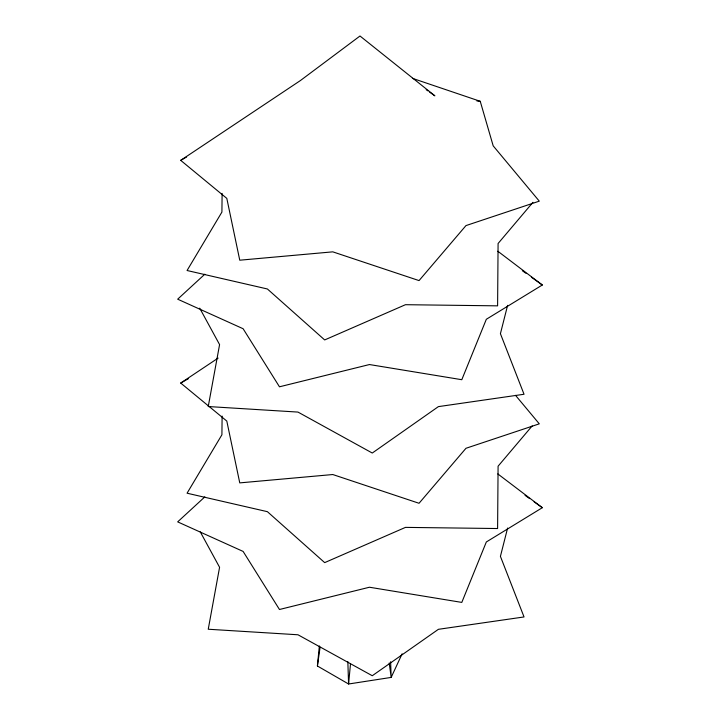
<?xml version="1.0" encoding="UTF-8"?>
<svg xmlns="http://www.w3.org/2000/svg" width="720" height="720" viewBox="0 0 720 720"><rect width="100%" height="100%" fill="white"/><g stroke="black" fill="none" stroke-linecap="round" stroke-linejoin="round"><path stroke-width="1.08" d="M222.111 193.392L221.913 212.085L187.065 270.513L267.399 288.981L324.675 339.939L405.477 304.695L497.601 305.847L498.087 243.504L532.935 202.329M222.111 416.088L221.913 434.781L187.065 493.209L267.399 511.677L324.675 562.626L405.477 527.382L497.601 528.534L498.087 466.2L532.206 425.88M350.496 663.912L348.588 684L391.176 677.412L402.129 653.805M347.841 661.635L348.588 684L317.412 666L319.356 645.939M317.412 666L320.094 647.127M507.609 305.343L500.418 333.684L524.034 394.263L438.399 406.62L372.276 453.033L297.981 412.083L208.242 406.539L219.582 344.601L199.719 308.169M507.609 528.039L500.418 556.371L524.034 616.95L438.399 629.316L372.276 675.729L297.981 634.779L208.242 629.235L219.582 567.297L200.259 531.846M204.849 274.185L177.678 299.187L243.117 328.734L279.468 386.802L369.459 364.545L461.799 379.71L486.333 319.275L542.322 285.003L497.817 251.226M204.849 496.872L177.678 521.874L243.117 551.43L279.468 609.498L369.459 587.232L461.799 602.406L486.333 541.971L542.322 507.699L497.817 473.922M412.398 78.336L480.24 101.304L493.191 145.863L539.289 201.15L465.975 225.585L419.049 280.593L332.793 251.847L239.76 260.199L226.809 198.378L180.711 160.353L300.42 80.541L360 36L434.88 95.841L429.669 92.142M515.52 395.334L539.289 423.837L465.975 448.281L419.049 503.28L332.793 474.534L239.76 482.886L226.809 421.074L180.711 383.049L218.115 358.101M180.711 160.353L186.579 157.014M180.711 383.049L188.532 378.603M476.919 100.989L480.24 101.304M426.195 89.676L427.932 90.909M522.324 270.711L525.96 273.303M531.414 277.209L542.322 285.003M525.051 495.351L529.596 498.6M534.141 501.849L542.322 507.699M389.223 662.985L391.176 677.412L390.618 661.761"/></g></svg>
